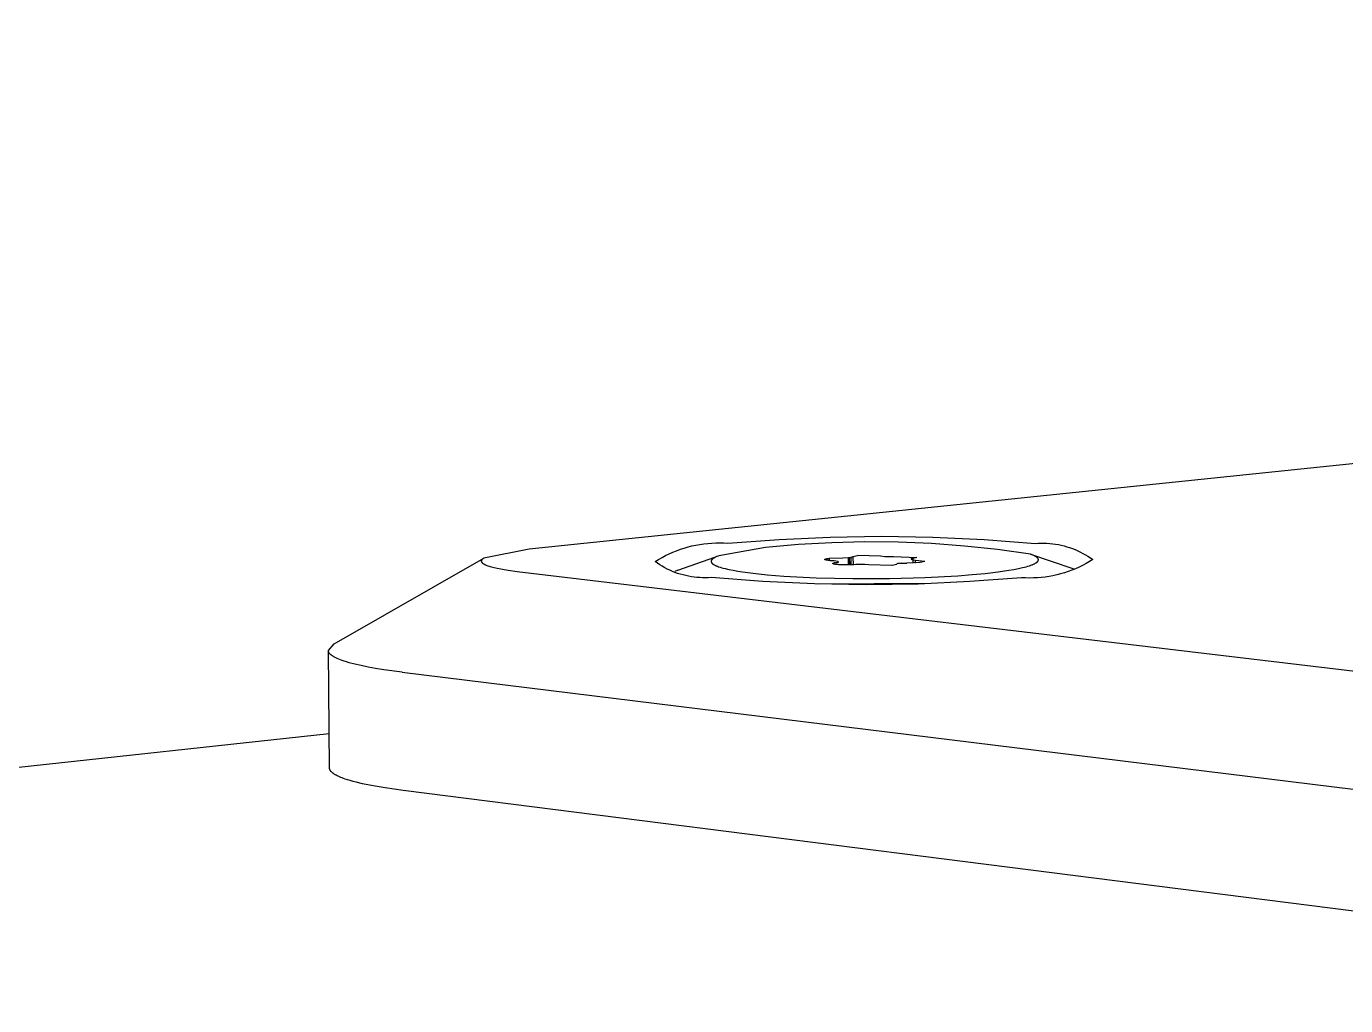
# Model space of a CAD drawing. Header units: millimetres. Extents: x -573 to 3430, y 0 to 3769.
# Drawn here: x 1530.92 to 1556.94, y 373.51 to 392.82 of the extents above; entities that cross this region are included whole.
import ezdxf

# ---------------------------------------------------------------- set-up
doc = ezdxf.new("R2010")
doc.units = ezdxf.units.MM
doc.layers.add('01 Basic thick', color=7, linetype='Continuous', lineweight=35)

msp = doc.modelspace()

# ---------------------------------------------------------------- linework, layer by layer
at = {"layer": '01 Basic thick', "lineweight": -3}
for p, q in [((1640.282, 392.823), (1540.836, 382.517)), ((1544.281, 382.62), (1544.36, 382.629)), ((1544.36, 382.629), (1544.439, 382.635)), ((1544.439, 382.635), (1544.518, 382.638)), ((1544.518, 382.638), (1544.597, 382.639)), ((1544.597, 382.639), (1544.676, 382.637)), ((1544.676, 382.637), (1544.755, 382.632)), ((1544.755, 382.632), (1545.765, 382.708)), ((1545.765, 382.708), (1546.777, 382.754)), ((1546.804, 382.642), (1546.149, 382.605)), ((1546.777, 382.754), (1547.79, 382.769)), ((1547.46, 382.658), (1546.804, 382.642)), ((1548.116, 382.653), (1547.46, 382.658)), ((1547.79, 382.769), (1548.802, 382.753)), ((1548.772, 382.625), (1548.116, 382.653)), ((1549.426, 382.577), (1548.772, 382.625)), ((1548.802, 382.753), (1549.814, 382.706)), ((1549.814, 382.706), (1550.824, 382.629)), ((1550.824, 382.629), (1550.881, 382.632)), ((1550.881, 382.632), (1550.938, 382.634)), ((1550.938, 382.634), (1550.995, 382.634)), ((1550.995, 382.634), (1551.052, 382.632)), ((1551.052, 382.632), (1551.109, 382.627)), ((1551.109, 382.627), (1551.166, 382.622)), ((1540.836, 382.517), (1539.943, 382.339)), ((1543.457, 382.351), (1543.527, 382.388)), ((1543.527, 382.388), (1543.598, 382.423)), ((1543.598, 382.423), (1543.671, 382.455)), ((1543.671, 382.455), (1543.744, 382.485)), ((1543.744, 382.485), (1543.819, 382.512)), ((1543.819, 382.512), (1543.894, 382.536)), ((1543.894, 382.536), (1543.97, 382.559)), ((1543.97, 382.559), (1544.047, 382.578)), ((1544.047, 382.578), (1544.124, 382.595)), ((1544.124, 382.595), (1544.202, 382.609)), ((1544.202, 382.609), (1544.281, 382.62)), ((1544.54, 382.369), (1544.523, 382.362)), ((1544.559, 382.377), (1544.54, 382.369)), ((1544.579, 382.384), (1544.559, 382.377)), ((1545.495, 382.545), (1544.579, 382.384)), ((1546.149, 382.605), (1545.495, 382.545)), ((1547.219, 382.371), (1547.311, 382.393)), ((1547.219, 382.363), (1547.219, 382.37)), ((1547.318, 382.394), (1547.769, 382.381)), ((1547.769, 382.381), (1547.851, 382.372)), ((1547.851, 382.372), (1547.912, 382.37)), ((1547.912, 382.37), (1548.026, 382.373)), ((1548.026, 382.373), (1548.483, 382.352)), ((1550.078, 382.506), (1549.426, 382.577)), ((1550.728, 382.415), (1550.078, 382.506)), ((1550.745, 382.409), (1550.728, 382.415)), ((1550.728, 382.415), (1551.542, 382.138)), ((1550.761, 382.403), (1550.745, 382.409)), ((1550.776, 382.397), (1550.761, 382.403)), ((1550.79, 382.391), (1550.776, 382.397)), ((1550.803, 382.385), (1550.79, 382.391)), ((1550.815, 382.379), (1550.803, 382.385)), ((1550.821, 382.376), (1550.815, 382.379)), ((1550.826, 382.373), (1550.821, 382.376)), ((1550.831, 382.37), (1550.826, 382.373)), ((1550.836, 382.367), (1550.831, 382.37)), ((1550.84, 382.364), (1550.836, 382.367)), ((1550.844, 382.362), (1550.84, 382.364)), ((1551.166, 382.622), (1551.222, 382.614)), ((1551.222, 382.614), (1551.278, 382.604)), ((1551.278, 382.604), (1551.334, 382.592)), ((1551.334, 382.592), (1551.39, 382.579)), ((1551.39, 382.579), (1551.445, 382.563)), ((1551.445, 382.563), (1551.499, 382.546)), ((1551.499, 382.546), (1551.553, 382.527)), ((1551.553, 382.527), (1551.606, 382.506)), ((1551.606, 382.506), (1551.659, 382.484)), ((1551.659, 382.484), (1551.71, 382.459)), ((1551.71, 382.459), (1551.761, 382.433)), ((1551.761, 382.433), (1551.811, 382.405)), ((1551.811, 382.405), (1551.86, 382.376)), ((1551.86, 382.376), (1551.908, 382.345)), ((1536.987, 380.647), (1539.943, 382.339)), ((1539.892, 382.285), (1539.891, 382.284)), ((1539.891, 382.284), (1539.891, 382.283)), ((1539.891, 382.283), (1539.891, 382.282)), ((1539.891, 382.282), (1539.891, 382.281)), ((1539.891, 382.281), (1539.891, 382.28)), ((1539.891, 382.28), (1539.891, 382.28)), ((1539.891, 382.28), (1539.891, 382.279)), ((1539.891, 382.279), (1539.891, 382.278)), ((1539.891, 382.278), (1539.891, 382.277)), ((1539.891, 382.277), (1539.891, 382.276)), ((1539.891, 382.276), (1539.891, 382.275)), ((1539.891, 382.275), (1539.892, 382.274)), ((1539.893, 382.29), (1539.892, 382.289)), ((1539.892, 382.289), (1539.892, 382.288)), ((1539.892, 382.288), (1539.892, 382.287)), ((1539.892, 382.287), (1539.892, 382.286)), ((1539.892, 382.286), (1539.892, 382.285)), ((1539.892, 382.274), (1539.892, 382.273)), ((1539.892, 382.273), (1539.892, 382.272)), ((1539.892, 382.272), (1539.892, 382.271)), ((1539.892, 382.271), (1539.892, 382.27)), ((1539.892, 382.27), (1539.893, 382.269)), ((1539.894, 382.293), (1539.893, 382.292)), ((1539.893, 382.292), (1539.893, 382.291)), ((1539.893, 382.291), (1539.893, 382.29)), ((1539.893, 382.269), (1539.893, 382.268)), ((1539.893, 382.268), (1539.893, 382.267)), ((1539.893, 382.267), (1539.894, 382.266)), ((1539.895, 382.296), (1539.894, 382.295)), ((1539.894, 382.295), (1539.894, 382.294)), ((1539.894, 382.294), (1539.894, 382.293)), ((1539.894, 382.266), (1539.894, 382.265)), ((1539.894, 382.265), (1539.894, 382.264)), ((1539.894, 382.264), (1539.895, 382.263)), ((1539.896, 382.298), (1539.895, 382.297)), ((1539.895, 382.297), (1539.895, 382.296)), ((1539.895, 382.263), (1539.895, 382.262)), ((1539.895, 382.262), (1539.896, 382.262)), ((1539.897, 382.3), (1539.896, 382.299)), ((1539.896, 382.299), (1539.896, 382.298)), ((1539.896, 382.262), (1539.896, 382.261)), ((1539.896, 382.261), (1539.897, 382.26)), ((1539.898, 382.301), (1539.897, 382.3)), ((1539.897, 382.26), (1539.897, 382.259)), ((1539.897, 382.259), (1539.898, 382.258)), ((1539.899, 382.302), (1539.898, 382.301)), ((1539.898, 382.258), (1539.899, 382.257)), ((1539.9, 382.304), (1539.899, 382.302)), ((1539.899, 382.257), (1539.899, 382.256)), ((1539.899, 382.256), (1539.9, 382.255)), ((1539.901, 382.306), (1539.9, 382.305)), ((1539.9, 382.305), (1539.9, 382.304)), ((1539.9, 382.255), (1539.901, 382.254)), ((1539.902, 382.307), (1539.901, 382.306)), ((1539.901, 382.254), (1539.901, 382.253)), ((1539.901, 382.253), (1539.903, 382.251)), ((1539.904, 382.309), (1539.902, 382.307)), ((1539.903, 382.251), (1539.905, 382.249)), ((1539.905, 382.31), (1539.904, 382.309)), ((1539.906, 382.311), (1539.905, 382.31)), ((1539.905, 382.249), (1539.906, 382.247)), ((1539.907, 382.312), (1539.906, 382.311)), ((1539.906, 382.247), (1539.908, 382.245)), ((1539.908, 382.314), (1539.907, 382.312)), ((1539.91, 382.315), (1539.908, 382.314)), ((1539.908, 382.245), (1539.91, 382.244)), ((1539.911, 382.316), (1539.91, 382.315)), ((1539.91, 382.244), (1539.912, 382.242)), ((1539.914, 382.319), (1539.911, 382.316)), ((1539.912, 382.242), (1539.914, 382.24)), ((1539.917, 382.321), (1539.914, 382.319)), ((1539.914, 382.24), (1539.917, 382.238)), ((1539.92, 382.324), (1539.917, 382.321)), ((1539.917, 382.238), (1539.919, 382.236)), ((1539.919, 382.236), (1539.921, 382.234)), ((1539.923, 382.326), (1539.92, 382.324)), ((1539.921, 382.234), (1539.924, 382.232)), ((1539.927, 382.329), (1539.923, 382.326)), ((1539.924, 382.232), (1539.927, 382.231)), ((1539.93, 382.331), (1539.927, 382.329)), ((1539.927, 382.231), (1539.932, 382.227)), ((1539.934, 382.334), (1539.93, 382.331)), ((1539.932, 382.227), (1539.938, 382.223)), ((1539.938, 382.336), (1539.934, 382.334)), ((1539.943, 382.339), (1539.938, 382.336)), ((1539.938, 382.223), (1539.945, 382.219)), ((1539.945, 382.219), (1539.952, 382.216)), ((1539.952, 382.216), (1539.959, 382.212)), ((1539.959, 382.212), (1539.967, 382.208)), ((1539.967, 382.208), (1539.975, 382.205)), ((1539.975, 382.205), (1539.984, 382.201)), ((1539.984, 382.201), (1540.002, 382.194)), ((1540.002, 382.194), (1540.022, 382.187)), ((1540.022, 382.187), (1540.043, 382.18)), ((1540.043, 382.18), (1540.067, 382.173)), ((1540.067, 382.173), (1540.091, 382.166)), ((1540.091, 382.166), (1540.146, 382.152)), ((1540.146, 382.152), (1540.206, 382.139)), ((1540.206, 382.139), (1540.273, 382.126)), ((1540.273, 382.126), (1540.345, 382.113)), ((1540.345, 382.113), (1540.423, 382.101)), ((1543.321, 382.269), (1543.388, 382.311)), ((1543.367, 382.237), (1543.321, 382.269)), ((1543.413, 382.206), (1543.367, 382.237)), ((1543.388, 382.311), (1543.457, 382.351)), ((1543.461, 382.177), (1543.413, 382.206)), ((1543.509, 382.15), (1543.461, 382.177)), ((1543.559, 382.124), (1543.509, 382.15)), ((1543.609, 382.1), (1543.559, 382.124)), ((1543.768, 382.1), (1544.501, 382.357)), ((1544.427, 382.283), (1544.426, 382.282)), ((1544.426, 382.282), (1544.426, 382.281)), ((1544.426, 382.281), (1544.426, 382.279)), ((1544.426, 382.279), (1544.426, 382.278)), ((1544.426, 382.278), (1544.426, 382.277)), ((1544.426, 382.277), (1544.426, 382.276)), ((1544.426, 382.276), (1544.426, 382.274)), ((1544.426, 382.274), (1544.426, 382.273)), ((1544.426, 382.273), (1544.426, 382.272)), ((1544.426, 382.272), (1544.426, 382.271)), ((1544.426, 382.271), (1544.426, 382.269)), ((1544.426, 382.269), (1544.426, 382.268)), ((1544.426, 382.268), (1544.427, 382.267)), ((1544.428, 382.288), (1544.427, 382.287)), ((1544.427, 382.287), (1544.427, 382.286)), ((1544.427, 382.286), (1544.427, 382.284)), ((1544.427, 382.284), (1544.427, 382.283)), ((1544.427, 382.267), (1544.427, 382.266)), ((1544.427, 382.266), (1544.427, 382.264)), ((1544.427, 382.264), (1544.428, 382.263)), ((1544.429, 382.291), (1544.428, 382.289)), ((1544.428, 382.289), (1544.428, 382.288)), ((1544.428, 382.263), (1544.428, 382.262)), ((1544.428, 382.262), (1544.428, 382.261)), ((1544.428, 382.261), (1544.429, 382.259)), ((1544.43, 382.293), (1544.429, 382.292)), ((1544.429, 382.292), (1544.429, 382.291)), ((1544.429, 382.259), (1544.429, 382.258)), ((1544.429, 382.258), (1544.43, 382.257)), ((1544.431, 382.296), (1544.43, 382.294)), ((1544.43, 382.294), (1544.43, 382.293)), ((1544.43, 382.257), (1544.431, 382.256)), ((1544.432, 382.297), (1544.431, 382.296)), ((1544.431, 382.256), (1544.431, 382.254)), ((1544.431, 382.254), (1544.432, 382.253)), ((1544.433, 382.299), (1544.432, 382.298)), ((1544.432, 382.298), (1544.432, 382.297)), ((1544.432, 382.253), (1544.433, 382.252)), ((1544.434, 382.301), (1544.433, 382.299)), ((1544.433, 382.252), (1544.433, 382.251)), ((1544.433, 382.251), (1544.434, 382.25)), ((1544.435, 382.302), (1544.434, 382.301)), ((1544.434, 382.25), (1544.435, 382.248)), ((1544.436, 382.303), (1544.435, 382.302)), ((1544.435, 382.248), (1544.436, 382.247)), ((1544.437, 382.304), (1544.436, 382.303)), ((1544.436, 382.247), (1544.437, 382.246)), ((1544.438, 382.307), (1544.437, 382.306)), ((1544.437, 382.306), (1544.437, 382.304)), ((1544.437, 382.246), (1544.438, 382.245)), ((1544.439, 382.308), (1544.438, 382.307)), ((1544.438, 382.245), (1544.439, 382.243)), ((1544.441, 382.309), (1544.439, 382.308)), ((1544.439, 382.243), (1544.44, 382.242)), ((1544.44, 382.242), (1544.441, 382.241)), ((1544.442, 382.311), (1544.441, 382.309)), ((1544.441, 382.241), (1544.442, 382.24)), ((1544.443, 382.312), (1544.442, 382.311)), ((1544.442, 382.24), (1544.444, 382.237)), ((1544.445, 382.314), (1544.443, 382.312)), ((1544.444, 382.237), (1544.446, 382.235)), ((1544.448, 382.317), (1544.445, 382.314)), ((1544.446, 382.235), (1544.449, 382.232)), ((1544.45, 382.319), (1544.448, 382.317)), ((1544.449, 382.232), (1544.452, 382.23)), ((1544.453, 382.322), (1544.45, 382.319)), ((1544.452, 382.23), (1544.455, 382.227)), ((1544.456, 382.324), (1544.453, 382.322)), ((1544.455, 382.227), (1544.458, 382.225)), ((1544.459, 382.326), (1544.456, 382.324)), ((1544.458, 382.225), (1544.461, 382.222)), ((1544.461, 382.328), (1544.459, 382.326)), ((1544.467, 382.332), (1544.461, 382.328)), ((1544.461, 382.222), (1544.464, 382.22)), ((1544.464, 382.22), (1544.468, 382.218)), ((1544.472, 382.336), (1544.467, 382.332)), ((1544.468, 382.218), (1544.471, 382.215)), ((1544.471, 382.215), (1544.475, 382.213)), ((1544.479, 382.34), (1544.472, 382.336)), ((1544.475, 382.213), (1544.479, 382.21)), ((1544.485, 382.343), (1544.479, 382.34)), ((1544.479, 382.21), (1544.487, 382.206)), ((1544.492, 382.347), (1544.485, 382.343)), ((1544.487, 382.206), (1544.496, 382.201)), ((1544.499, 382.351), (1544.492, 382.347)), ((1544.496, 382.201), (1544.505, 382.196)), ((1544.507, 382.355), (1544.499, 382.351)), ((1544.505, 382.196), (1544.516, 382.191)), ((1544.514, 382.358), (1544.507, 382.355)), ((1544.523, 382.362), (1544.514, 382.358)), ((1544.516, 382.191), (1544.526, 382.187)), ((1544.526, 382.187), (1544.537, 382.182)), ((1544.537, 382.182), (1544.549, 382.177)), ((1544.549, 382.177), (1544.574, 382.168)), ((1544.574, 382.168), (1544.603, 382.159)), ((1544.603, 382.159), (1544.634, 382.149)), ((1544.634, 382.149), (1544.666, 382.14)), ((1544.666, 382.14), (1544.702, 382.132)), ((1544.702, 382.132), (1544.777, 382.114)), ((1544.777, 382.114), (1544.861, 382.098)), ((1546.67, 382.314), (1546.67, 382.315)), ((1546.67, 382.315), (1546.67, 382.315)), ((1546.67, 382.315), (1546.67, 382.315)), ((1546.67, 382.315), (1546.67, 382.315)), ((1546.67, 382.315), (1546.671, 382.315)), ((1546.67, 382.313), (1546.67, 382.314)), ((1546.67, 382.314), (1546.67, 382.314)), ((1546.67, 382.314), (1546.67, 382.314)), ((1546.67, 382.314), (1546.67, 382.314)), ((1546.67, 382.314), (1546.67, 382.314)), ((1546.67, 382.314), (1546.67, 382.314)), ((1546.67, 382.314), (1546.67, 382.314)), ((1546.67, 382.314), (1546.67, 382.314)), ((1546.67, 382.314), (1546.67, 382.314)), ((1546.67, 382.314), (1546.67, 382.314)), ((1546.67, 382.312), (1546.67, 382.313)), ((1546.67, 382.313), (1546.67, 382.313)), ((1546.67, 382.313), (1546.67, 382.313)), ((1546.67, 382.313), (1546.67, 382.313)), ((1546.67, 382.313), (1546.67, 382.313)), ((1546.67, 382.313), (1546.67, 382.313)), ((1546.67, 382.313), (1546.67, 382.313)), ((1546.67, 382.313), (1546.67, 382.313)), ((1546.67, 382.313), (1546.67, 382.313)), ((1546.67, 382.313), (1546.67, 382.313)), ((1546.67, 382.313), (1546.67, 382.313)), ((1546.67, 382.313), (1546.67, 382.313)), ((1546.67, 382.313), (1546.67, 382.313)), ((1546.67, 382.313), (1546.67, 382.313)), ((1546.67, 382.311), (1546.67, 382.312)), ((1546.67, 382.312), (1546.67, 382.312)), ((1546.67, 382.312), (1546.67, 382.312)), ((1546.67, 382.312), (1546.67, 382.312)), ((1546.67, 382.312), (1546.67, 382.312)), ((1546.67, 382.312), (1546.67, 382.312)), ((1546.67, 382.312), (1546.67, 382.312)), ((1546.67, 382.312), (1546.67, 382.312)), ((1546.67, 382.312), (1546.67, 382.312)), ((1546.67, 382.312), (1546.67, 382.312)), ((1546.67, 382.312), (1546.67, 382.312)), ((1546.67, 382.312), (1546.67, 382.312)), ((1546.67, 382.312), (1546.67, 382.312)), ((1546.67, 382.312), (1546.67, 382.312)), ((1546.67, 382.312), (1546.67, 382.312)), ((1546.67, 382.31), (1546.67, 382.311)), ((1546.67, 382.311), (1546.67, 382.311)), ((1546.67, 382.311), (1546.67, 382.311)), ((1546.67, 382.311), (1546.67, 382.311)), ((1546.67, 382.311), (1546.67, 382.311)), ((1546.67, 382.311), (1546.67, 382.311)), ((1546.67, 382.311), (1546.67, 382.311)), ((1546.67, 382.311), (1546.67, 382.311)), ((1546.67, 382.311), (1546.67, 382.311)), ((1546.67, 382.311), (1546.67, 382.311)), ((1546.671, 382.31), (1546.67, 382.31)), ((1546.67, 382.31), (1546.67, 382.31)), ((1546.67, 382.31), (1546.67, 382.31)), ((1546.671, 382.315), (1546.671, 382.316)), ((1546.671, 382.316), (1546.671, 382.316)), ((1546.671, 382.316), (1546.671, 382.316)), ((1546.671, 382.316), (1546.671, 382.316)), ((1546.671, 382.316), (1546.672, 382.316)), ((1546.671, 382.315), (1546.671, 382.315)), ((1546.671, 382.315), (1546.671, 382.315)), ((1546.671, 382.315), (1546.671, 382.315)), ((1546.671, 382.309), (1546.671, 382.31)), ((1546.671, 382.31), (1546.671, 382.31)), ((1546.671, 382.31), (1546.671, 382.31)), ((1546.671, 382.31), (1546.671, 382.31)), ((1546.672, 382.309), (1546.671, 382.309)), ((1546.671, 382.309), (1546.671, 382.309)), ((1546.671, 382.309), (1546.671, 382.309)), ((1546.671, 382.309), (1546.671, 382.309)), ((1546.672, 382.316), (1546.672, 382.317)), ((1546.672, 382.317), (1546.672, 382.317)), ((1546.672, 382.317), (1546.673, 382.317)), ((1546.672, 382.316), (1546.672, 382.316)), ((1546.672, 382.308), (1546.672, 382.309)), ((1546.672, 382.309), (1546.672, 382.309)), ((1546.672, 382.309), (1546.672, 382.309)), ((1546.673, 382.308), (1546.672, 382.308)), ((1546.672, 382.308), (1546.672, 382.308)), ((1546.673, 382.317), (1546.674, 382.318)), ((1546.673, 382.317), (1546.673, 382.317)), ((1546.674, 382.307), (1546.673, 382.308)), ((1546.673, 382.308), (1546.673, 382.308)), ((1546.674, 382.318), (1546.674, 382.318)), ((1546.674, 382.318), (1546.674, 382.318)), ((1546.674, 382.318), (1546.675, 382.318)), ((1546.675, 382.307), (1546.674, 382.307)), ((1546.674, 382.307), (1546.674, 382.307)), ((1546.674, 382.307), (1546.674, 382.307)), ((1546.675, 382.318), (1546.675, 382.319)), ((1546.675, 382.319), (1546.676, 382.319)), ((1546.676, 382.306), (1546.675, 382.307)), ((1546.676, 382.319), (1546.677, 382.32)), ((1546.677, 382.305), (1546.676, 382.306)), ((1546.676, 382.306), (1546.676, 382.306)), ((1546.677, 382.32), (1546.679, 382.32)), ((1546.678, 382.305), (1546.677, 382.305)), ((1546.679, 382.305), (1546.678, 382.305)), ((1546.679, 382.32), (1546.68, 382.321)), ((1546.68, 382.304), (1546.679, 382.305)), ((1546.68, 382.321), (1546.681, 382.321)), ((1546.681, 382.304), (1546.68, 382.304)), ((1546.681, 382.321), (1546.683, 382.322)), ((1546.683, 382.303), (1546.681, 382.304)), ((1546.683, 382.322), (1546.684, 382.322)), ((1546.686, 382.302), (1546.683, 382.303)), ((1546.684, 382.322), (1546.687, 382.323)), ((1546.689, 382.302), (1546.686, 382.302)), ((1546.687, 382.323), (1546.691, 382.324)), ((1546.691, 382.301), (1546.689, 382.302)), ((1546.691, 382.324), (1546.694, 382.325)), ((1546.698, 382.299), (1546.691, 382.301)), ((1546.694, 382.325), (1546.697, 382.326)), ((1546.697, 382.326), (1546.704, 382.327)), ((1546.705, 382.298), (1546.698, 382.299)), ((1546.704, 382.327), (1546.712, 382.329)), ((1546.712, 382.297), (1546.705, 382.298)), ((1546.712, 382.329), (1546.72, 382.33)), ((1546.72, 382.295), (1546.712, 382.297)), ((1546.72, 382.33), (1546.74, 382.333)), ((1546.739, 382.293), (1546.72, 382.295)), ((1546.759, 382.29), (1546.739, 382.293)), ((1546.74, 382.333), (1546.762, 382.336)), ((1546.781, 382.288), (1546.759, 382.29)), ((1546.762, 382.336), (1547.022, 382.344)), ((1546.762, 382.29), (1546.762, 382.336)), ((1546.804, 382.287), (1546.781, 382.288)), ((1546.851, 382.284), (1546.804, 382.287)), ((1546.825, 382.234), (1546.825, 382.235)), ((1546.825, 382.235), (1546.825, 382.235)), ((1546.825, 382.235), (1546.825, 382.235)), ((1546.825, 382.235), (1546.825, 382.235)), ((1546.825, 382.235), (1546.826, 382.235)), ((1546.825, 382.233), (1546.825, 382.234)), ((1546.825, 382.234), (1546.825, 382.234)), ((1546.825, 382.234), (1546.825, 382.234)), ((1546.825, 382.234), (1546.825, 382.234)), ((1546.825, 382.234), (1546.825, 382.234)), ((1546.825, 382.234), (1546.825, 382.234)), ((1546.825, 382.234), (1546.825, 382.234)), ((1546.825, 382.234), (1546.825, 382.234)), ((1546.825, 382.234), (1546.825, 382.234)), ((1546.825, 382.234), (1546.825, 382.234)), ((1546.825, 382.232), (1546.825, 382.233)), ((1546.825, 382.233), (1546.825, 382.233)), ((1546.825, 382.233), (1546.825, 382.233)), ((1546.825, 382.233), (1546.825, 382.233)), ((1546.825, 382.233), (1546.825, 382.233)), ((1546.825, 382.233), (1546.825, 382.233)), ((1546.825, 382.233), (1546.825, 382.233)), ((1546.825, 382.233), (1546.825, 382.233)), ((1546.825, 382.233), (1546.825, 382.233)), ((1546.825, 382.231), (1546.825, 382.232)), ((1546.825, 382.232), (1546.825, 382.232)), ((1546.825, 382.232), (1546.825, 382.232)), ((1546.825, 382.232), (1546.825, 382.232)), ((1546.825, 382.232), (1546.825, 382.232)), ((1546.825, 382.232), (1546.825, 382.232)), ((1546.825, 382.232), (1546.825, 382.232)), ((1546.825, 382.232), (1546.825, 382.232)), ((1546.825, 382.232), (1546.825, 382.232)), ((1546.825, 382.232), (1546.825, 382.232)), ((1546.825, 382.232), (1546.825, 382.232)), ((1546.825, 382.232), (1546.825, 382.232)), ((1546.826, 382.231), (1546.825, 382.231)), ((1546.825, 382.231), (1546.825, 382.231)), ((1546.825, 382.231), (1546.825, 382.231)), ((1546.825, 382.231), (1546.825, 382.231)), ((1546.826, 382.235), (1546.826, 382.236)), ((1546.826, 382.236), (1546.826, 382.236)), ((1546.826, 382.236), (1546.826, 382.236)), ((1546.826, 382.236), (1546.826, 382.236)), ((1546.826, 382.236), (1546.826, 382.236)), ((1546.826, 382.236), (1546.827, 382.236)), ((1546.826, 382.235), (1546.826, 382.235)), ((1546.826, 382.235), (1546.826, 382.235)), ((1546.826, 382.235), (1546.826, 382.235)), ((1546.826, 382.235), (1546.826, 382.235)), ((1546.826, 382.235), (1546.826, 382.235)), ((1546.826, 382.23), (1546.826, 382.231)), ((1546.826, 382.231), (1546.826, 382.231)), ((1546.826, 382.231), (1546.826, 382.231)), ((1546.826, 382.231), (1546.826, 382.231)), ((1546.826, 382.231), (1546.826, 382.231)), ((1546.827, 382.23), (1546.826, 382.23)), ((1546.826, 382.23), (1546.826, 382.23)), ((1546.826, 382.23), (1546.826, 382.23)), ((1546.826, 382.23), (1546.826, 382.23)), ((1546.827, 382.236), (1546.827, 382.237)), ((1546.827, 382.237), (1546.827, 382.237)), ((1546.827, 382.237), (1546.828, 382.237)), ((1546.827, 382.236), (1546.827, 382.236)), ((1546.827, 382.229), (1546.827, 382.23)), ((1546.827, 382.23), (1546.827, 382.23)), ((1546.827, 382.23), (1546.827, 382.23)), ((1546.828, 382.229), (1546.827, 382.229)), ((1546.827, 382.229), (1546.827, 382.229)), ((1546.827, 382.229), (1546.827, 382.229)), ((1546.828, 382.237), (1546.828, 382.238)), ((1546.828, 382.238), (1546.828, 382.238)), ((1546.828, 382.238), (1546.829, 382.238)), ((1546.828, 382.237), (1546.828, 382.237)), ((1546.828, 382.228), (1546.828, 382.229)), ((1546.828, 382.229), (1546.828, 382.229)), ((1546.829, 382.228), (1546.828, 382.228)), ((1546.829, 382.238), (1546.83, 382.239)), ((1546.829, 382.238), (1546.829, 382.238)), ((1546.829, 382.238), (1546.829, 382.238)), ((1546.83, 382.228), (1546.829, 382.228)), ((1546.829, 382.228), (1546.829, 382.228)), ((1546.83, 382.239), (1546.831, 382.239)), ((1546.83, 382.227), (1546.83, 382.228)), ((1546.831, 382.227), (1546.83, 382.227)), ((1546.831, 382.239), (1546.832, 382.24)), ((1546.832, 382.226), (1546.831, 382.227)), ((1546.831, 382.227), (1546.831, 382.227)), ((1546.832, 382.24), (1546.832, 382.24)), ((1546.832, 382.24), (1546.833, 382.24)), ((1546.833, 382.226), (1546.832, 382.226)), ((1546.833, 382.24), (1546.834, 382.241)), ((1546.834, 382.225), (1546.833, 382.226)), ((1546.834, 382.241), (1546.835, 382.241)), ((1546.836, 382.225), (1546.834, 382.225)), ((1546.835, 382.241), (1546.837, 382.242)), ((1546.837, 382.224), (1546.836, 382.225)), ((1546.837, 382.242), (1546.839, 382.243)), ((1546.839, 382.224), (1546.837, 382.224)), ((1546.839, 382.243), (1546.842, 382.243)), ((1546.841, 382.223), (1546.839, 382.224)), ((1546.842, 382.223), (1546.841, 382.223)), ((1546.842, 382.243), (1546.844, 382.244)), ((1546.846, 382.221), (1546.842, 382.223)), ((1546.844, 382.244), (1546.847, 382.245)), ((1546.851, 382.22), (1546.846, 382.221)), ((1546.847, 382.245), (1546.853, 382.247)), ((1546.924, 382.275), (1546.851, 382.284)), ((1546.855, 382.219), (1546.851, 382.22)), ((1546.853, 382.247), (1546.859, 382.248)), ((1546.86, 382.218), (1546.855, 382.219)), ((1546.859, 382.248), (1546.866, 382.249)), ((1546.871, 382.216), (1546.86, 382.218)), ((1546.866, 382.249), (1546.873, 382.251)), ((1546.883, 382.214), (1546.871, 382.216)), ((1546.873, 382.251), (1546.89, 382.253)), ((1546.909, 382.211), (1546.883, 382.214)), ((1546.89, 382.253), (1546.907, 382.255)), ((1546.907, 382.255), (1546.908, 382.255)), ((1546.908, 382.255), (1546.908, 382.255)), ((1546.908, 382.255), (1546.909, 382.254)), ((1546.909, 382.254), (1546.909, 382.254)), ((1546.909, 382.254), (1546.91, 382.253)), ((1546.938, 382.209), (1546.909, 382.211)), ((1546.91, 382.253), (1546.91, 382.253)), ((1546.91, 382.253), (1546.911, 382.253)), ((1546.911, 382.253), (1546.911, 382.253)), ((1546.911, 382.253), (1546.912, 382.252)), ((1546.912, 382.252), (1546.912, 382.252)), ((1546.912, 382.252), (1546.913, 382.252)), ((1546.913, 382.252), (1546.913, 382.251)), ((1546.913, 382.251), (1546.914, 382.251)), ((1546.914, 382.251), (1546.915, 382.251)), ((1546.915, 382.251), (1546.915, 382.251)), ((1546.915, 382.251), (1546.916, 382.251)), ((1546.916, 382.251), (1546.916, 382.251)), ((1546.916, 382.251), (1546.917, 382.251)), ((1546.917, 382.251), (1546.918, 382.25)), ((1546.918, 382.25), (1546.918, 382.25)), ((1546.918, 382.25), (1546.919, 382.25)), ((1546.919, 382.25), (1546.919, 382.25)), ((1546.919, 382.25), (1546.92, 382.25)), ((1546.92, 382.25), (1546.921, 382.25)), ((1546.921, 382.25), (1546.921, 382.25)), ((1546.921, 382.25), (1546.922, 382.25)), ((1546.922, 382.25), (1546.923, 382.25)), ((1546.923, 382.25), (1546.923, 382.251)), ((1546.923, 382.251), (1546.924, 382.251)), ((1546.938, 382.268), (1546.924, 382.275)), ((1546.924, 382.251), (1546.924, 382.251)), ((1546.924, 382.251), (1546.925, 382.251)), ((1546.925, 382.251), (1546.926, 382.251)), ((1546.926, 382.251), (1546.927, 382.252)), ((1546.926, 382.251), (1546.926, 382.251)), ((1546.927, 382.252), (1546.927, 382.252)), ((1546.927, 382.252), (1546.928, 382.252)), ((1546.928, 382.252), (1546.929, 382.253)), ((1546.928, 382.252), (1546.928, 382.252)), ((1546.929, 382.253), (1546.929, 382.253)), ((1546.929, 382.253), (1546.93, 382.253)), ((1546.93, 382.253), (1546.93, 382.254)), ((1546.93, 382.254), (1546.931, 382.254)), ((1546.931, 382.254), (1546.932, 382.255)), ((1546.931, 382.254), (1546.931, 382.254)), ((1546.932, 382.255), (1546.933, 382.256)), ((1546.932, 382.255), (1546.932, 382.255)), ((1546.933, 382.256), (1546.934, 382.257)), ((1546.933, 382.256), (1546.933, 382.256)), ((1546.934, 382.257), (1546.934, 382.258)), ((1546.934, 382.258), (1546.935, 382.258)), ((1546.934, 382.257), (1546.934, 382.257)), ((1546.935, 382.259), (1546.936, 382.26)), ((1546.935, 382.258), (1546.935, 382.259)), ((1546.935, 382.259), (1546.935, 382.259)), ((1546.936, 382.261), (1546.937, 382.262)), ((1546.936, 382.26), (1546.936, 382.261)), ((1546.936, 382.261), (1546.936, 382.261)), ((1546.936, 382.26), (1546.936, 382.26)), ((1546.937, 382.265), (1546.938, 382.266)), ((1546.937, 382.264), (1546.937, 382.265)), ((1546.937, 382.263), (1546.937, 382.264)), ((1546.937, 382.264), (1546.937, 382.264)), ((1546.937, 382.262), (1546.937, 382.263)), ((1546.937, 382.263), (1546.937, 382.263)), ((1546.938, 382.267), (1546.938, 382.268)), ((1546.938, 382.266), (1546.938, 382.267)), ((1546.938, 382.267), (1546.938, 382.267)), ((1546.938, 382.266), (1546.938, 382.266)), ((1546.972, 382.207), (1546.938, 382.209)), ((1547.01, 382.205), (1546.972, 382.207)), ((1547.068, 382.204), (1547.01, 382.205)), ((1547.022, 382.344), (1547.133, 382.348)), ((1547.128, 382.204), (1547.068, 382.204)), ((1547.187, 382.205), (1547.128, 382.204)), ((1547.133, 382.348), (1547.158, 382.351)), ((1547.134, 382.204), (1547.133, 382.348)), ((1547.158, 382.351), (1547.184, 382.353)), ((1547.159, 382.208), (1547.158, 382.351)), ((1547.221, 382.361), (1547.184, 382.353)), ((1547.184, 382.353), (1547.185, 382.207)), ((1547.239, 382.208), (1547.187, 382.205)), ((1547.224, 382.356), (1547.226, 382.207)), ((1547.283, 382.211), (1547.239, 382.208)), ((1547.397, 382.214), (1547.283, 382.211)), ((1547.458, 382.212), (1547.397, 382.214)), ((1547.54, 382.203), (1547.458, 382.212)), ((1547.992, 382.19), (1547.54, 382.203)), ((1548.091, 382.213), (1548, 382.191)), ((1548.089, 382.22), (1548.088, 382.219)), ((1548.09, 382.222), (1548.089, 382.221)), ((1548.089, 382.221), (1548.089, 382.22)), ((1548.091, 382.223), (1548.09, 382.222)), ((1548.092, 382.224), (1548.091, 382.223)), ((1548.093, 382.225), (1548.092, 382.224)), ((1548.094, 382.225), (1548.093, 382.225)), ((1548.095, 382.226), (1548.094, 382.225)), ((1548.096, 382.227), (1548.095, 382.226)), ((1548.097, 382.227), (1548.096, 382.227)), ((1548.098, 382.228), (1548.097, 382.227)), ((1548.099, 382.229), (1548.098, 382.228)), ((1548.1, 382.229), (1548.099, 382.229)), ((1548.101, 382.23), (1548.1, 382.229)), ((1548.102, 382.23), (1548.101, 382.23)), ((1548.103, 382.231), (1548.102, 382.23)), ((1548.104, 382.231), (1548.103, 382.231)), ((1548.105, 382.232), (1548.104, 382.231)), ((1548.106, 382.232), (1548.105, 382.232)), ((1548.108, 382.232), (1548.106, 382.232)), ((1548.109, 382.232), (1548.108, 382.232)), ((1548.11, 382.233), (1548.109, 382.232)), ((1548.111, 382.233), (1548.11, 382.233)), ((1548.112, 382.233), (1548.111, 382.233)), ((1548.113, 382.233), (1548.112, 382.233)), ((1548.115, 382.233), (1548.113, 382.233)), ((1548.116, 382.233), (1548.115, 382.233)), ((1548.117, 382.233), (1548.116, 382.233)), ((1548.118, 382.233), (1548.117, 382.233)), ((1548.119, 382.233), (1548.118, 382.233)), ((1548.121, 382.233), (1548.119, 382.233)), ((1548.122, 382.232), (1548.121, 382.233)), ((1548.123, 382.232), (1548.122, 382.232)), ((1548.124, 382.232), (1548.123, 382.232)), ((1548.125, 382.232), (1548.124, 382.232)), ((1548.126, 382.231), (1548.125, 382.232)), ((1548.153, 382.234), (1548.126, 382.231)), ((1548.178, 382.237), (1548.153, 382.234)), ((1548.178, 382.237), (1548.288, 382.24)), ((1548.549, 382.249), (1548.288, 382.24)), ((1548.372, 382.318), (1548.371, 382.318)), ((1548.371, 382.318), (1548.371, 382.317)), ((1548.371, 382.317), (1548.371, 382.316)), ((1548.371, 382.316), (1548.385, 382.31)), ((1548.373, 382.323), (1548.372, 382.322)), ((1548.372, 382.322), (1548.372, 382.322)), ((1548.372, 382.322), (1548.372, 382.321)), ((1548.372, 382.321), (1548.372, 382.321)), ((1548.372, 382.321), (1548.372, 382.32)), ((1548.372, 382.32), (1548.372, 382.32)), ((1548.372, 382.32), (1548.372, 382.319)), ((1548.372, 382.319), (1548.372, 382.318)), ((1548.374, 382.325), (1548.373, 382.325)), ((1548.373, 382.325), (1548.373, 382.324)), ((1548.373, 382.324), (1548.373, 382.324)), ((1548.373, 382.324), (1548.373, 382.323)), ((1548.375, 382.327), (1548.374, 382.326)), ((1548.374, 382.326), (1548.374, 382.326)), ((1548.374, 382.326), (1548.374, 382.325)), ((1548.376, 382.328), (1548.375, 382.328)), ((1548.375, 382.328), (1548.375, 382.327)), ((1548.375, 382.327), (1548.375, 382.327)), ((1548.377, 382.329), (1548.376, 382.329)), ((1548.376, 382.329), (1548.376, 382.328)), ((1548.378, 382.33), (1548.377, 382.33)), ((1548.377, 382.33), (1548.377, 382.33)), ((1548.377, 382.33), (1548.377, 382.329)), ((1548.379, 382.331), (1548.378, 382.331)), ((1548.378, 382.331), (1548.378, 382.33)), ((1548.38, 382.332), (1548.379, 382.331)), ((1548.379, 382.331), (1548.379, 382.331)), ((1548.381, 382.332), (1548.38, 382.332)), ((1548.38, 382.332), (1548.38, 382.332)), ((1548.382, 382.333), (1548.381, 382.333)), ((1548.381, 382.333), (1548.381, 382.332)), ((1548.383, 382.333), (1548.382, 382.333)), ((1548.384, 382.334), (1548.383, 382.333)), ((1548.383, 382.333), (1548.383, 382.333)), ((1548.385, 382.334), (1548.384, 382.334)), ((1548.384, 382.334), (1548.384, 382.334)), ((1548.386, 382.334), (1548.385, 382.334)), ((1548.385, 382.31), (1548.459, 382.3)), ((1548.387, 382.334), (1548.386, 382.334)), ((1548.386, 382.334), (1548.386, 382.334)), ((1548.388, 382.334), (1548.387, 382.334)), ((1548.387, 382.334), (1548.387, 382.334)), ((1548.389, 382.334), (1548.388, 382.334)), ((1548.39, 382.334), (1548.389, 382.334)), ((1548.389, 382.334), (1548.389, 382.334)), ((1548.391, 382.334), (1548.39, 382.334)), ((1548.39, 382.334), (1548.39, 382.334)), ((1548.392, 382.334), (1548.391, 382.334)), ((1548.393, 382.334), (1548.392, 382.334)), ((1548.392, 382.334), (1548.392, 382.334)), ((1548.394, 382.334), (1548.393, 382.334)), ((1548.393, 382.334), (1548.393, 382.334)), ((1548.395, 382.333), (1548.394, 382.334)), ((1548.396, 382.333), (1548.395, 382.333)), ((1548.395, 382.333), (1548.395, 382.333)), ((1548.397, 382.333), (1548.396, 382.333)), ((1548.396, 382.333), (1548.396, 382.333)), ((1548.397, 382.332), (1548.397, 382.333)), ((1548.398, 382.332), (1548.397, 382.332)), ((1548.399, 382.331), (1548.398, 382.332)), ((1548.398, 382.332), (1548.398, 382.332)), ((1548.4, 382.331), (1548.399, 382.331)), ((1548.399, 382.331), (1548.399, 382.331)), ((1548.4, 382.33), (1548.4, 382.331)), ((1548.401, 382.33), (1548.4, 382.33)), ((1548.401, 382.329), (1548.401, 382.33)), ((1548.402, 382.329), (1548.401, 382.329)), ((1548.483, 382.351), (1548.402, 382.329)), ((1548.402, 382.329), (1548.402, 382.24)), ((1548.459, 382.242), (1548.459, 382.3)), ((1548.459, 382.3), (1548.636, 382.277)), ((1548.641, 382.272), (1548.549, 382.249)), ((1550.301, 382.099), (1550.397, 382.116)), ((1550.397, 382.116), (1550.487, 382.133)), ((1550.487, 382.133), (1550.569, 382.151)), ((1550.569, 382.151), (1550.607, 382.16)), ((1550.607, 382.16), (1550.643, 382.17)), ((1550.643, 382.17), (1550.676, 382.179)), ((1550.676, 382.179), (1550.707, 382.189)), ((1550.707, 382.189), (1550.736, 382.199)), ((1550.736, 382.199), (1550.75, 382.204)), ((1550.75, 382.204), (1550.763, 382.209)), ((1550.763, 382.209), (1550.774, 382.214)), ((1550.774, 382.214), (1550.786, 382.219)), ((1550.786, 382.219), (1550.796, 382.223)), ((1550.796, 382.223), (1550.806, 382.228)), ((1550.806, 382.228), (1550.815, 382.233)), ((1550.815, 382.233), (1550.824, 382.238)), ((1550.824, 382.238), (1550.832, 382.243)), ((1550.832, 382.243), (1550.836, 382.246)), ((1550.836, 382.246), (1550.84, 382.248)), ((1550.84, 382.248), (1550.843, 382.25)), ((1550.843, 382.25), (1550.847, 382.253)), ((1550.847, 382.359), (1550.844, 382.362)), ((1550.85, 382.357), (1550.847, 382.359)), ((1550.847, 382.253), (1550.85, 382.255)), ((1550.853, 382.354), (1550.85, 382.357)), ((1550.85, 382.255), (1550.853, 382.258)), ((1550.856, 382.352), (1550.853, 382.354)), ((1550.853, 382.258), (1550.856, 382.26)), ((1550.859, 382.35), (1550.856, 382.352)), ((1550.856, 382.26), (1550.859, 382.263)), ((1550.862, 382.347), (1550.859, 382.35)), ((1550.859, 382.263), (1550.861, 382.265)), ((1550.861, 382.265), (1550.864, 382.268)), ((1550.864, 382.345), (1550.862, 382.347)), ((1550.866, 382.342), (1550.864, 382.345)), ((1550.864, 382.268), (1550.866, 382.27)), ((1550.867, 382.341), (1550.866, 382.342)), ((1550.866, 382.27), (1550.867, 382.272)), ((1550.868, 382.34), (1550.867, 382.341)), ((1550.867, 382.272), (1550.868, 382.273)), ((1550.869, 382.339), (1550.868, 382.34)), ((1550.868, 382.273), (1550.869, 382.274)), ((1550.87, 382.337), (1550.869, 382.339)), ((1550.869, 382.274), (1550.87, 382.275)), ((1550.871, 382.336), (1550.87, 382.337)), ((1550.87, 382.275), (1550.871, 382.277)), ((1550.872, 382.335), (1550.871, 382.336)), ((1550.871, 382.277), (1550.872, 382.278)), ((1550.873, 382.334), (1550.872, 382.335)), ((1550.872, 382.278), (1550.873, 382.279)), ((1550.874, 382.332), (1550.873, 382.334)), ((1550.873, 382.279), (1550.874, 382.28)), ((1550.875, 382.331), (1550.874, 382.332)), ((1550.874, 382.281), (1550.875, 382.283)), ((1550.874, 382.28), (1550.874, 382.281)), ((1550.875, 382.33), (1550.875, 382.331)), ((1550.876, 382.329), (1550.875, 382.33)), ((1550.875, 382.283), (1550.876, 382.284)), ((1550.877, 382.327), (1550.876, 382.329)), ((1550.876, 382.284), (1550.877, 382.285)), ((1550.877, 382.326), (1550.877, 382.327)), ((1550.878, 382.325), (1550.877, 382.326)), ((1550.877, 382.286), (1550.878, 382.288)), ((1550.877, 382.285), (1550.877, 382.286)), ((1550.879, 382.324), (1550.878, 382.325)), ((1550.878, 382.289), (1550.879, 382.29)), ((1550.878, 382.288), (1550.878, 382.289)), ((1550.879, 382.323), (1550.879, 382.324)), ((1550.88, 382.321), (1550.879, 382.323)), ((1550.879, 382.291), (1550.88, 382.293)), ((1550.879, 382.29), (1550.879, 382.291)), ((1550.88, 382.32), (1550.88, 382.321)), ((1550.88, 382.319), (1550.88, 382.32)), ((1550.881, 382.318), (1550.88, 382.319)), ((1550.88, 382.294), (1550.881, 382.295)), ((1550.88, 382.293), (1550.88, 382.294)), ((1550.881, 382.316), (1550.881, 382.318)), ((1550.881, 382.315), (1550.881, 382.316)), ((1550.882, 382.314), (1550.881, 382.315)), ((1550.881, 382.298), (1550.882, 382.299)), ((1550.881, 382.296), (1550.881, 382.298)), ((1550.881, 382.295), (1550.881, 382.296)), ((1550.882, 382.313), (1550.882, 382.314)), ((1550.882, 382.311), (1550.882, 382.313)), ((1550.882, 382.31), (1550.882, 382.311)), ((1550.882, 382.309), (1550.882, 382.31)), ((1550.882, 382.308), (1550.882, 382.309)), ((1550.882, 382.306), (1550.882, 382.308)), ((1550.882, 382.305), (1550.882, 382.306)), ((1550.882, 382.304), (1550.882, 382.305)), ((1550.882, 382.303), (1550.882, 382.304)), ((1550.882, 382.301), (1550.882, 382.303)), ((1550.882, 382.3), (1550.882, 382.301)), ((1550.882, 382.299), (1550.882, 382.3)), ((1551.613, 382.129), (1551.541, 382.099)), ((1551.542, 382.138), (1551.596, 382.118)), ((1551.684, 382.161), (1551.613, 382.129)), ((1551.754, 382.195), (1551.684, 382.161)), ((1551.822, 382.232), (1551.754, 382.195)), ((1551.889, 382.271), (1551.822, 382.232)), ((1551.955, 382.312), (1551.889, 382.271)), ((1551.908, 382.345), (1551.955, 382.312)), ((1551.955, 382.312), (1551.955, 382.31)), ((1540.423, 382.101), (1540.596, 382.078)), ((1540.596, 382.078), (1574.085, 378.093)), ((1543.66, 382.078), (1543.609, 382.1)), ((1543.712, 382.057), (1543.66, 382.078)), ((1543.768, 382.099), (1543.71, 382.077)), ((1543.764, 382.038), (1543.712, 382.057)), ((1543.817, 382.021), (1543.764, 382.038)), ((1543.871, 382.006), (1543.817, 382.021)), ((1543.925, 381.993), (1543.871, 382.006)), ((1543.98, 381.981), (1543.925, 381.993)), ((1544.035, 381.971), (1543.98, 381.981)), ((1544.09, 381.964), (1544.035, 381.971)), ((1544.145, 381.958), (1544.09, 381.964)), ((1544.201, 381.954), (1544.145, 381.958)), ((1544.257, 381.951), (1544.201, 381.954)), ((1544.312, 381.951), (1544.257, 381.951)), ((1544.368, 381.953), (1544.312, 381.951)), ((1544.424, 381.956), (1544.368, 381.953)), ((1545.443, 381.877), (1544.424, 381.956)), ((1544.861, 382.098), (1544.951, 382.082)), ((1544.951, 382.082), (1545.046, 382.067)), ((1545.046, 382.067), (1545.253, 382.04)), ((1545.253, 382.04), (1545.534, 382.011)), ((1546.465, 381.829), (1545.443, 381.877)), ((1545.534, 382.011), (1545.862, 381.985)), ((1545.862, 381.985), (1546.5, 381.951)), ((1546.5, 381.951), (1547.221, 381.934)), ((1547.221, 381.934), (1547.945, 381.936)), ((1547.945, 381.936), (1548.645, 381.955)), ((1549.532, 381.875), (1548.51, 381.828)), ((1548.645, 381.955), (1549.293, 381.991)), ((1549.293, 381.991), (1549.577, 382.013)), ((1550.551, 381.953), (1549.532, 381.875)), ((1549.577, 382.013), (1549.83, 382.037)), ((1549.83, 382.037), (1550.091, 382.068)), ((1550.091, 382.068), (1550.301, 382.099)), ((1550.629, 381.948), (1550.551, 381.953)), ((1550.707, 381.946), (1550.629, 381.948)), ((1550.784, 381.947), (1550.707, 381.946)), ((1550.862, 381.95), (1550.784, 381.947)), ((1550.939, 381.956), (1550.862, 381.95)), ((1551.016, 381.965), (1550.939, 381.956)), ((1551.093, 381.976), (1551.016, 381.965)), ((1551.169, 381.99), (1551.093, 381.976)), ((1551.245, 382.007), (1551.169, 381.99)), ((1551.32, 382.026), (1551.245, 382.007)), ((1551.395, 382.048), (1551.32, 382.026)), ((1551.469, 382.072), (1551.395, 382.048)), ((1551.541, 382.099), (1551.469, 382.072)), ((1547.487, 381.813), (1546.465, 381.829)), ((1548.768, 381.835), (1546.52, 381.824)), ((1548.51, 381.828), (1547.487, 381.813)), ((1536.874, 380.516), (1536.987, 380.647)), ((1536.874, 380.515), (1536.874, 380.516)), ((1536.897, 378.199), (1536.874, 380.516)), ((1536.874, 380.513), (1536.874, 380.515)), ((1536.874, 380.511), (1536.874, 380.513)), ((1536.874, 380.51), (1536.874, 380.511)), ((1536.875, 380.508), (1536.874, 380.51)), ((1536.875, 380.506), (1536.875, 380.508)), ((1536.875, 380.505), (1536.875, 380.506)), ((1536.875, 380.503), (1536.875, 380.505)), ((1536.876, 380.501), (1536.875, 380.503)), ((1536.876, 380.5), (1536.876, 380.501)), ((1536.876, 380.498), (1536.876, 380.5)), ((1536.877, 380.496), (1536.876, 380.498)), ((1536.877, 380.495), (1536.877, 380.496)), ((1536.878, 380.493), (1536.877, 380.495)), ((1536.879, 380.491), (1536.878, 380.493)), ((1536.879, 380.49), (1536.879, 380.491)), ((1536.88, 380.488), (1536.879, 380.49)), ((1536.88, 380.486), (1536.88, 380.488)), ((1536.881, 380.485), (1536.88, 380.486)), ((1536.882, 380.483), (1536.881, 380.485)), ((1536.883, 380.481), (1536.882, 380.483)), ((1536.884, 380.48), (1536.883, 380.481)), ((1536.884, 380.478), (1536.884, 380.48)), ((1536.885, 380.476), (1536.884, 380.478)), ((1536.887, 380.473), (1536.885, 380.476)), ((1536.889, 380.47), (1536.887, 380.473)), ((1536.892, 380.466), (1536.889, 380.47)), ((1536.894, 380.463), (1536.892, 380.466)), ((1536.897, 380.46), (1536.894, 380.463)), ((1536.899, 380.456), (1536.897, 380.46)), ((1536.902, 380.453), (1536.899, 380.456)), ((1536.905, 380.45), (1536.902, 380.453)), ((1536.908, 380.446), (1536.905, 380.45)), ((1536.911, 380.443), (1536.908, 380.446)), ((1536.915, 380.44), (1536.911, 380.443)), ((1536.918, 380.436), (1536.915, 380.44)), ((1536.922, 380.433), (1536.918, 380.436)), ((1536.926, 380.43), (1536.922, 380.433)), ((1536.93, 380.426), (1536.926, 380.43)), ((1536.934, 380.423), (1536.93, 380.426)), ((1536.943, 380.416), (1536.934, 380.423)), ((1536.952, 380.41), (1536.943, 380.416)), ((1536.962, 380.403), (1536.952, 380.41)), ((1536.973, 380.397), (1536.962, 380.403)), ((1536.984, 380.39), (1536.973, 380.397)), ((1536.996, 380.384), (1536.984, 380.39)), ((1537.008, 380.377), (1536.996, 380.384)), ((1537.021, 380.371), (1537.008, 380.377)), ((1537.034, 380.364), (1537.021, 380.371)), ((1537.049, 380.358), (1537.034, 380.364)), ((1537.079, 380.345), (1537.049, 380.358)), ((1537.111, 380.332), (1537.079, 380.345)), ((1537.145, 380.319), (1537.111, 380.332)), ((1537.182, 380.307), (1537.145, 380.319)), ((1537.23, 380.292), (1537.182, 380.307)), ((1537.281, 380.277), (1537.23, 380.292)), ((1537.393, 380.248), (1537.281, 380.277)), ((1537.519, 380.219), (1537.393, 380.248)), ((1537.656, 380.191), (1537.519, 380.219)), ((1537.806, 380.164), (1537.656, 380.191)), ((1537.968, 380.138), (1537.806, 380.164)), ((1538.327, 380.089), (1537.968, 380.138)), ((1538.327, 380.089), (1571.791, 375.978)), ((1530.465, 378.182), (1536.891, 378.879)), ((1536.897, 378.196), (1536.897, 378.199)), ((1536.897, 378.193), (1536.897, 378.196)), ((1536.898, 378.191), (1536.897, 378.193)), ((1536.898, 378.188), (1536.898, 378.191)), ((1536.898, 378.185), (1536.898, 378.188)), ((1536.899, 378.183), (1536.898, 378.185)), ((1536.9, 378.18), (1536.899, 378.183)), ((1536.9, 378.178), (1536.9, 378.18)), ((1536.901, 378.175), (1536.9, 378.178)), ((1536.902, 378.172), (1536.901, 378.175)), ((1536.903, 378.17), (1536.902, 378.172)), ((1536.904, 378.167), (1536.903, 378.17)), ((1536.905, 378.164), (1536.904, 378.167)), ((1536.906, 378.162), (1536.905, 378.164)), ((1536.908, 378.159), (1536.906, 378.162)), ((1536.909, 378.156), (1536.908, 378.159)), ((1536.91, 378.154), (1536.909, 378.156)), ((1536.912, 378.151), (1536.91, 378.154)), ((1536.914, 378.148), (1536.912, 378.151)), ((1536.916, 378.145), (1536.914, 378.148)), ((1536.918, 378.143), (1536.916, 378.145)), ((1536.92, 378.14), (1536.918, 378.143)), ((1536.922, 378.137), (1536.92, 378.14)), ((1536.924, 378.134), (1536.922, 378.137)), ((1536.926, 378.132), (1536.924, 378.134)), ((1536.929, 378.129), (1536.926, 378.132)), ((1536.931, 378.126), (1536.929, 378.129)), ((1536.934, 378.123), (1536.931, 378.126)), ((1536.937, 378.121), (1536.934, 378.123)), ((1536.94, 378.118), (1536.937, 378.121)), ((1536.946, 378.112), (1536.94, 378.118)), ((1536.952, 378.107), (1536.946, 378.112)), ((1536.959, 378.101), (1536.952, 378.107)), ((1536.966, 378.096), (1536.959, 378.101)), ((1536.973, 378.09), (1536.966, 378.096)), ((1536.981, 378.085), (1536.973, 378.09)), ((1536.989, 378.079), (1536.981, 378.085)), ((1536.998, 378.074), (1536.989, 378.079)), ((1537.007, 378.068), (1536.998, 378.074)), ((1537.017, 378.063), (1537.007, 378.068)), ((1537.027, 378.058), (1537.017, 378.063)), ((1537.048, 378.047), (1537.027, 378.058)), ((1537.07, 378.036), (1537.048, 378.047)), ((1537.094, 378.025), (1537.07, 378.036)), ((1537.12, 378.014), (1537.094, 378.025)), ((1537.147, 378.004), (1537.12, 378.014)), ((1537.175, 377.993), (1537.147, 378.004)), ((1537.206, 377.982), (1537.175, 377.993)), ((1537.254, 377.967), (1537.206, 377.982)), ((1537.306, 377.951), (1537.254, 377.967)), ((1537.361, 377.936), (1537.306, 377.951)), ((1537.42, 377.921), (1537.361, 377.936)), ((1537.547, 377.891), (1537.42, 377.921)), ((1537.686, 377.862), (1537.547, 377.891)), ((1537.836, 377.834), (1537.686, 377.862)), ((1537.997, 377.808), (1537.836, 377.834)), ((1538.35, 377.758), (1537.997, 377.808)), ((1571.793, 373.515), (1538.35, 377.758))]:
    msp.add_line(p, q, dxfattribs=at)

doc.saveas('drawing.dxf')
